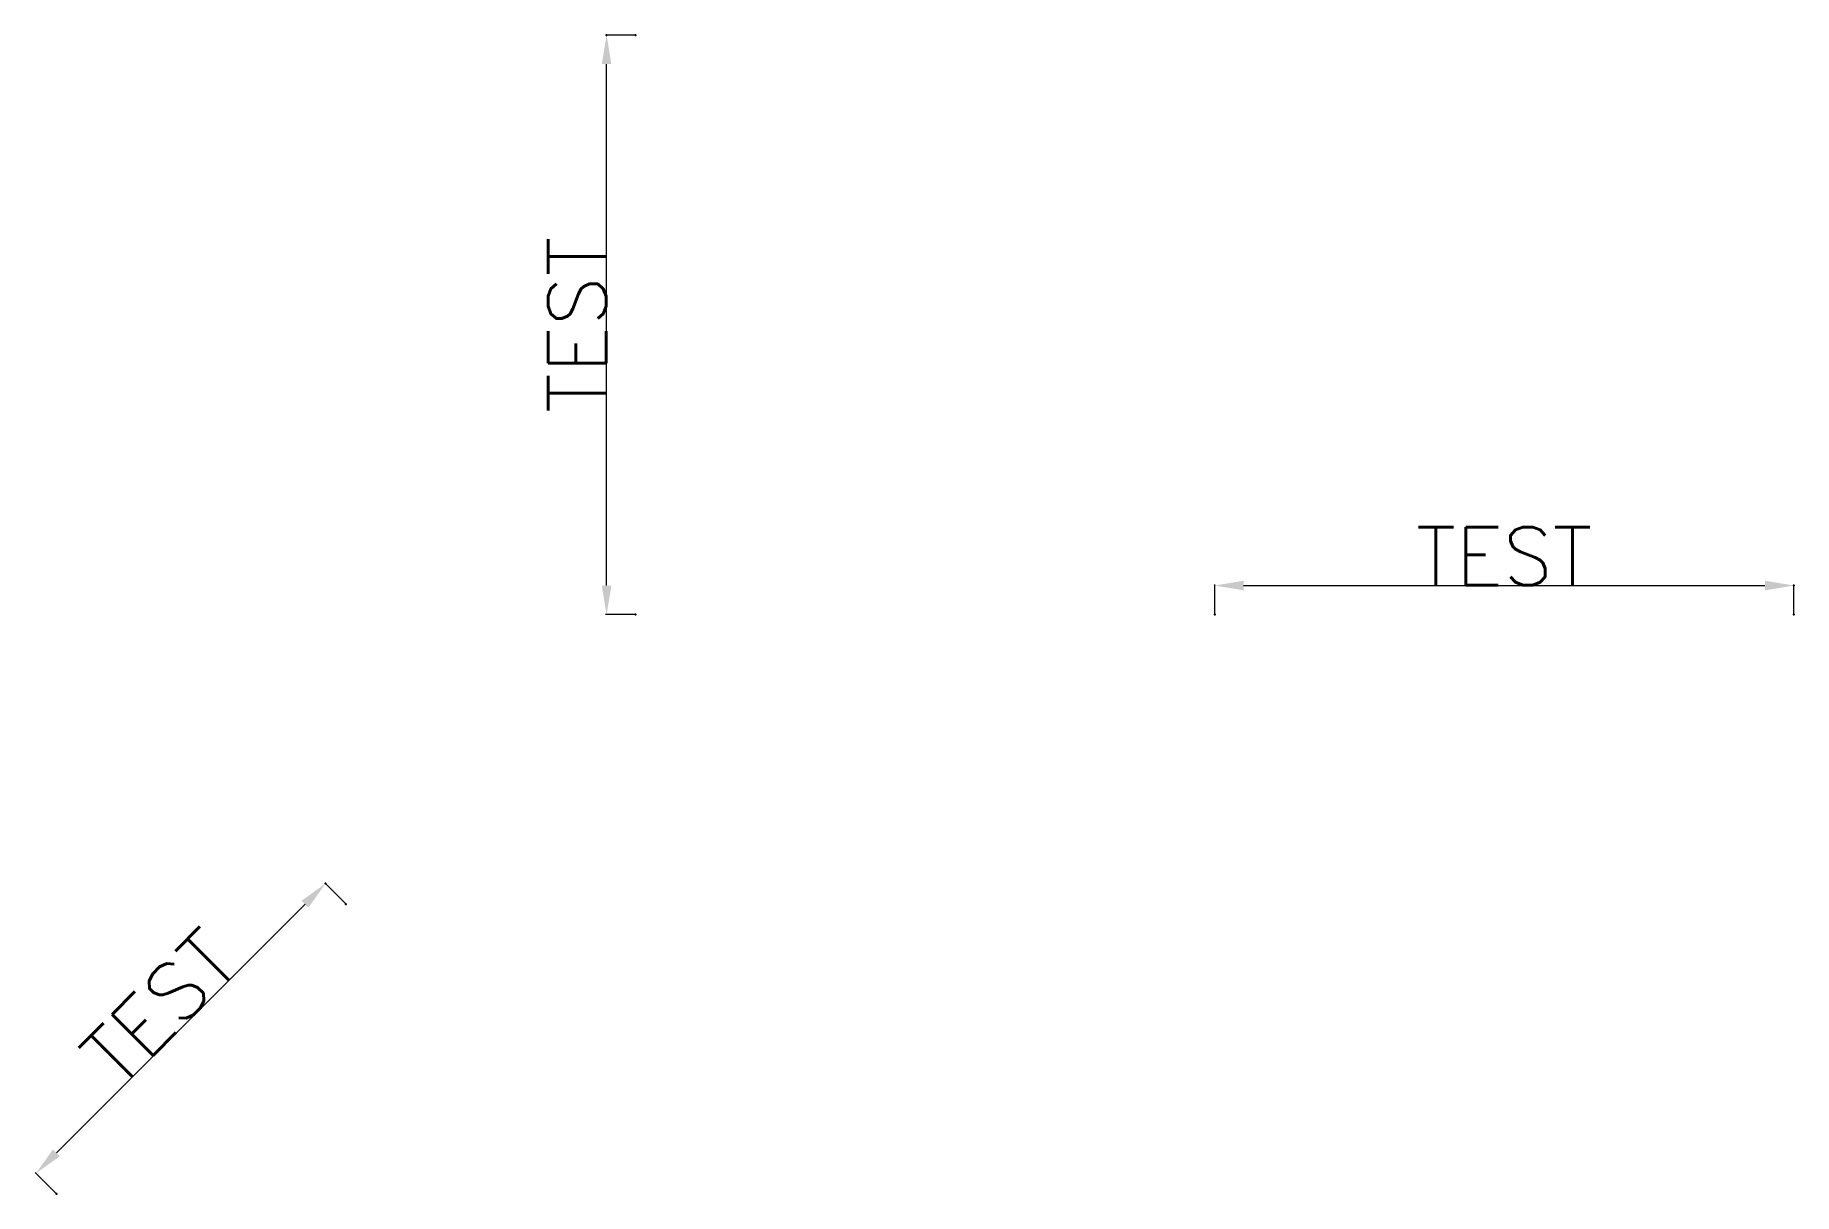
# Model space of a CAD drawing. Extents: x -4 to 300, y 0 to 200.
import ezdxf

# ---------------------------------------------------------------- set-up
doc = ezdxf.new("R2010")
doc.units = 0
doc.styles.get("Standard").update_dxf_attribs({"font": 'simplex.shx'})
doc.dimstyles.get("Standard").update_dxf_attribs({"dimtxt": 10, "dimasz": 5, "dimexe": 0.18, "dimexo": 0.0625, "dimgap": 0.09, "dimtad": 1, "dimzin": 0, "dimdsep": 46, "dimtxsty": 'Standard', "dimcen": 0.09, "dimadec": 0, "dimazin": 0, "dimtfac": 1, "dimtdec": 4, "dimtofl": 0, "dimtmove": 0, "dimatfit": 3, "dimfxl": 1, "dimtolj": 1, "dimtzin": 0, "dimlwe": 20, "dimarcsym": 0})

# ---------------------------------------------------------------- blocks, each defined once
blk = doc.blocks.new('*D1')
at = {"color": 1, "linetype": 'ByBlock', "lineweight": 20}
for p, q in [((99.94, 200), (94.82, 200)), ((99.94, 100), (94.82, 100))]:
    blk.add_line(p, q, dxfattribs=at)
at = {"color": 1, "linetype": 'ByBlock', "lineweight": 0}
blk.add_line((95, 105), (95, 195), dxfattribs=at)
for p in [(95, 200), (100, 200), (100, 100)]:
    blk.add_point(p)
at = {"color": 1}
for points in [[(95, 200), (95.83, 195), (94.17, 195)], [(95, 100), (94.17, 105), (95.83, 105)]]:
    blk.add_solid(points, dxfattribs=at)
at = {"color": 1, "insert": (94.91, 150), "char_height": 10, "attachment_point": 8, "rotation": 90}
blk.add_mtext('TEST', dxfattribs=at)
blk = doc.blocks.new('*D2')
at = {"color": 5, "linetype": 'ByBlock', "lineweight": 20}
for p, q in [((200, 100.06), (200, 105.18)), ((300, 100.06), (300, 105.18))]:
    blk.add_line(p, q, dxfattribs=at)
at = {"color": 5, "linetype": 'ByBlock', "lineweight": 0}
blk.add_line((205, 105), (295, 105), dxfattribs=at)
for p in [(300, 105), (200, 100), (300, 100)]:
    blk.add_point(p)
at = {"color": 5}
for points in [[(200, 105), (205, 105.83), (205, 104.17)], [(300, 105), (295, 104.17), (295, 105.83)]]:
    blk.add_solid(points, dxfattribs=at)
at = {"color": 5, "insert": (250, 105.09), "char_height": 10, "attachment_point": 8}
blk.add_mtext('TEST', dxfattribs=at)
blk = doc.blocks.new('*D3')
at = {"color": 3, "linetype": 'ByBlock', "lineweight": 20}
for p, q in [((49.96, 50.04), (46.34, 53.66)), ((-0.04, 0.04), (-3.66, 3.66))]:
    blk.add_line(p, q, dxfattribs=at)
at = {"color": 3, "linetype": 'ByBlock', "lineweight": 0}
blk.add_line((0, 7.07), (42.93, 50), dxfattribs=at)
for p in [(46.46, 53.54), (50, 50), (0, 0)]:
    blk.add_point(p)
at = {"color": 3}
for points in [[(46.46, 53.54), (43.52, 49.41), (42.34, 50.59)], [(-3.54, 3.54), (-0.59, 7.66), (0.59, 6.48)]]:
    blk.add_solid(points, dxfattribs=at)
at = {"color": 3, "insert": (21.4, 28.6), "char_height": 10, "attachment_point": 8, "rotation": 45}
blk.add_mtext('TEST', dxfattribs=at)

msp = doc.modelspace()

# ---------------------------------------------------------------- dimensions: what is measured, and where the dimension line sits
at = {"color": 1, "lineweight": 0}
dim = msp.add_aligned_dim(p1=(100, 100), p2=(100, 200), distance=5, text='TEST', dimstyle='Standard', override={"dimpost": '<>'}, dxfattribs=at)
dim.commit()
dim.dimension.update_dxf_attribs({"geometry": '*D1', "text_midpoint": (95, 150)})
at = {"color": 5, "lineweight": 0}
dim = msp.add_aligned_dim(p1=(200, 100), p2=(300, 100), distance=5, text='TEST', dimstyle='Standard', override={"dimpost": '<>'}, dxfattribs=at)
dim.commit()
dim.dimension.update_dxf_attribs({"geometry": '*D2', "text_midpoint": (250, 105)})
at = {"color": 3, "lineweight": 0}
dim = msp.add_aligned_dim(p1=(0, 0), p2=(50, 50), distance=5, text='TEST', dimstyle='Standard', override={"dimpost": '<>'}, dxfattribs=at)
dim.commit()
dim.dimension.update_dxf_attribs({"geometry": '*D3', "text_midpoint": (21.464, 28.536)})

doc.saveas('drawing.dxf')
